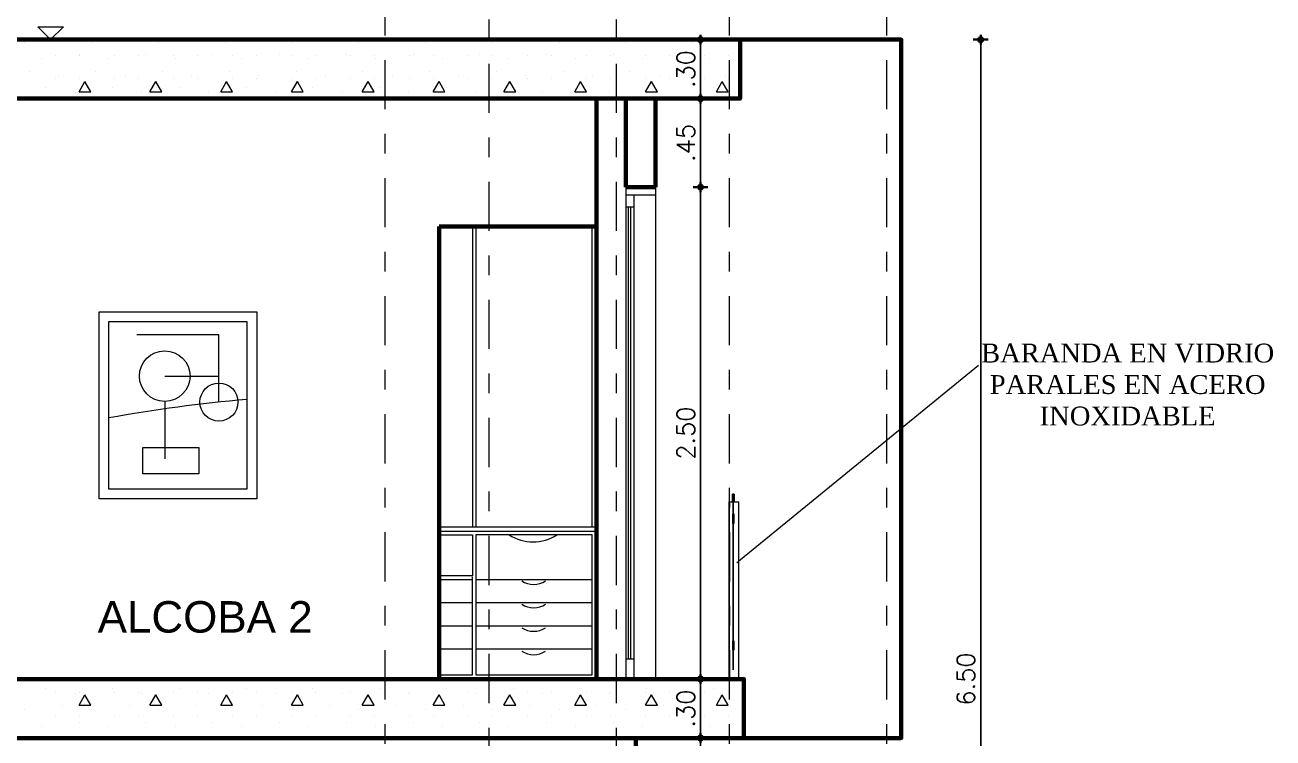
# Model space of a CAD drawing. Header units: metres. Extents: x -50 to 76, y -61 to 14.
# Drawn here: x 56.62 to 62.97, y -35.85 to -32.22 of the extents above; entities that cross this region are included whole.
import ezdxf

# ---------------------------------------------------------------- set-up
doc = ezdxf.new("R2010")
doc.units = ezdxf.units.M
doc.header["$MEASUREMENT"] = 0
doc.set_wipeout_variables(frame=1)
for name, pattern in [('CENTER', [2, 1.25, -0.25, 0.25, -0.25]), ('CENTERX2', [4, 2.5, -0.5, 0.5, -0.5]), ('DASHDOT2', [0.5, 0.25, -0.125, 0, -0.125]), ('Wipeout_Contour', [1, 0, -1])]:
    doc.linetypes.add(name, pattern=pattern)
for name, color, linetype, lineweight in [('1 ACHURADO PLACAS', 45, 'Continuous', 15), ('1 CALCAS', 255, 'Continuous', 60), ('1 MUEBLES', 46, 'Continuous', 18), ('1 NIVELES', 145, 'Continuous', 18), ('1 PUERTAS', 251, 'Continuous', 18), ('1 TEXTOS', 4, 'Continuous', 20), ('COTAS', 251, 'Continuous', 35), ('EJES', 251, 'CENTERX2', 0), ('Interior - Escaleras & Barandillas_Pluma_Nº__11', 171, 'Continuous', 18), ('Interior - Escaleras & Barandillas_Pluma_Nº__51', 171, 'Continuous', 25)]:
    doc.layers.add(name, color=color, linetype=linetype, lineweight=lineweight)
doc.layers.add('Interior - Escaleras & Barandillas', color=7, linetype='Continuous')
doc.layers.add('TEXT', color=4, linetype='Continuous')
for name, color, linetype, lineweight, true_color in [('Interior - Escaleras & Barandillas_Pluma_Nº__165', 7, 'Continuous', 13, 0x80d6ff), ('Interior - Escaleras & Barandillas_Pluma_Nº__91', 171, 'Continuous', 13, 0xaaaaff), ('Nuevo_1 PLACA 2DO PISO_Pluma_Nº__169', 7, 'Continuous', 13, 0x68b353)]:
    doc.layers.add(name, color=color, linetype=linetype, lineweight=lineweight, true_color=true_color)
doc.styles.add('ARIAL', font='CENTURY.TTF')
doc.styles.add('cotas', font='romans.shx')
doc.styles.add('Estilo_Generado_1', font='arial.ttf')
doc.dimstyles.new('COT-50', dxfattribs={"dimscale": 0.5, "dimtxt": 0.18, "dimasz": 0.05, "dimexe": 0.08, "dimexo": 0.1, "dimgap": 0.06, "dimtad": 1, "dimzin": 4, "dimdsep": 46, "dimtxsty": 'cotas', "dimblk1": 'COTA', "dimblk2": 'COTA', "dimsah": 1, "dimcen": 0.09, "dimse1": 1, "dimse2": 1, "dimclrd": 256, "dimclre": 253, "dimclrt": 14, "dimadec": 0, "dimazin": 0, "dimtfac": 1, "dimtix": 1, "dimtmove": 0, "dimatfit": 3, "dimldrblk": 'COTA', "dimfxl": 1, "dimtfill": 1, "dimtfillclr": 256, "dimtolj": 1, "dimtzin": 12, "dimarcsym": 0})

# ---------------------------------------------------------------- blocks, each defined once
blk = doc.blocks.new('Elem Sección_67')
at = {"layer": 'Interior - Escaleras & Barandillas_Pluma_Nº__51', "color": 171, "linetype": 'Continuous', "lineweight": 25}
for p, q in [((5.85, 4.19), (5.842, 4.19)), ((5.85, 3.295), (5.842, 3.295))]:
    blk.add_line(p, q, dxfattribs=at)
at = {"color": 254, "linetype": 'Wipeout_Contour', "lineweight": 0, "ltscale": 28.530298}
blk.add_wipeout([(5.839, 4.09), (5.839, 4.04), (5.842, 4.04), (5.842, 4.09)], dxfattribs=at).dxf.layer = 'Interior - Escaleras & Barandillas'
at = {"color": 254, "linetype": 'Wipeout_Contour', "lineweight": 0, "ltscale": 27.143152}
blk.add_wipeout([(5.839, 3.445), (5.839, 3.395), (5.842, 3.395), (5.842, 3.445)], dxfattribs=at).dxf.layer = 'Interior - Escaleras & Barandillas'
at = {"color": 254, "linetype": 'Wipeout_Contour', "lineweight": 0, "ltscale": 28.566342}
blk.add_wipeout([(5.85, 4.09), (5.85, 4.04), (5.853, 4.04), (5.853, 4.09)], dxfattribs=at).dxf.layer = 'Interior - Escaleras & Barandillas'
at = {"color": 254, "linetype": 'Wipeout_Contour', "lineweight": 0, "ltscale": 27.181036}
blk.add_wipeout([(5.85, 3.445), (5.85, 3.395), (5.853, 3.395), (5.853, 3.445)], dxfattribs=at).dxf.layer = 'Interior - Escaleras & Barandillas'
at = {"layer": 'Interior - Escaleras & Barandillas_Pluma_Nº__165', "linetype": 'Continuous', "lineweight": 0, "true_color": 0x20353f}
blk.add_hatch(color=159, dxfattribs=at).paths.add_polyline_path([(5.85, 4.19), (5.842, 4.19), (5.842, 3.295), (5.85, 3.295)])
at = {"layer": 'Interior - Escaleras & Barandillas_Pluma_Nº__51', "color": 171, "linetype": 'Continuous', "lineweight": 25}
for p, q in [((5.842, 4.19), (5.842, 3.295)), ((5.85, 4.19), (5.85, 3.295))]:
    blk.add_line(p, q, dxfattribs=at)
at = {"layer": 'Interior - Escaleras & Barandillas_Pluma_Nº__91', "color": 161, "linetype": 'Continuous', "lineweight": 13, "true_color": 0xaaaaff}
for p, q in [((5.839, 4.09), (5.842, 4.09)), ((5.839, 4.09), (5.839, 4.04)), ((5.842, 4.09), (5.85, 4.09)), ((5.85, 4.09), (5.853, 4.09)), ((5.853, 4.09), (5.853, 4.04)), ((5.839, 4.04), (5.842, 4.04)), ((5.842, 4.04), (5.85, 4.04)), ((5.85, 4.04), (5.853, 4.04)), ((5.839, 3.445), (5.842, 3.445)), ((5.839, 3.445), (5.839, 3.395)), ((5.842, 3.445), (5.85, 3.445)), ((5.85, 3.445), (5.853, 3.445)), ((5.853, 3.445), (5.853, 3.395)), ((5.839, 3.395), (5.842, 3.395)), ((5.842, 3.395), (5.85, 3.395)), ((5.85, 3.395), (5.853, 3.395))]:
    blk.add_line(p, q, dxfattribs=at)
blk = doc.blocks.new('Elem Sección_68')
at = {"color": 254, "linetype": 'Wipeout_Contour', "lineweight": 0, "ltscale": 27.659678}
blk.add_wipeout([(5.825, 3.25), (5.8254, 3.25), (5.8254, 4.15), (5.825, 4.15)], dxfattribs=at).dxf.layer = 'Interior - Escaleras & Barandillas'
at = {"color": 254, "linetype": 'Wipeout_Contour', "lineweight": 0, "ltscale": 27.662176}
blk.add_wipeout([(5.8254, 3.25), (5.8265, 3.25), (5.8265, 4.15), (5.8254, 4.15)], dxfattribs=at).dxf.layer = 'Interior - Escaleras & Barandillas'
at = {"color": 254, "linetype": 'Wipeout_Contour', "lineweight": 0, "ltscale": 27.667145}
blk.add_wipeout([(5.8265, 3.25), (5.8283, 3.25), (5.8283, 4.15), (5.8265, 4.15)], dxfattribs=at).dxf.layer = 'Interior - Escaleras & Barandillas'
at = {"color": 254, "linetype": 'Wipeout_Contour', "lineweight": 0, "ltscale": 27.674435}
blk.add_wipeout([(5.8283, 3.25), (5.8308, 3.25), (5.8308, 4.15), (5.8283, 4.15)], dxfattribs=at).dxf.layer = 'Interior - Escaleras & Barandillas'
at = {"color": 254, "linetype": 'Wipeout_Contour', "lineweight": 0, "ltscale": 27.683826}
blk.add_wipeout([(5.8308, 3.25), (5.8339, 3.25), (5.8339, 4.15), (5.8308, 4.15)], dxfattribs=at).dxf.layer = 'Interior - Escaleras & Barandillas'
at = {"color": 254, "linetype": 'Wipeout_Contour', "lineweight": 0, "ltscale": 27.695033}
blk.add_wipeout([(5.8339, 3.25), (5.8375, 3.25), (5.8375, 4.15), (5.8339, 4.15)], dxfattribs=at).dxf.layer = 'Interior - Escaleras & Barandillas'
at = {"color": 254, "linetype": 'Wipeout_Contour', "lineweight": 0, "ltscale": 82.371664}
blk.add_wipeout([(5.8414, 4.15), (5.8375, 4.15), (5.8375, 3.25), (5.8414, 3.25), (5.8414, 3.395), (5.839, 3.395), (5.839, 3.445), (5.8414, 3.445), (5.8414, 4.04), (5.839, 4.04), (5.839, 4.09), (5.8414, 4.09)], dxfattribs=at).dxf.layer = 'Interior - Escaleras & Barandillas'
at = {"color": 254, "linetype": 'Wipeout_Contour', "lineweight": 0, "ltscale": 28.659784}
blk.add_wipeout([(5.8414, 4.15), (5.8414, 4.09), (5.842, 4.09), (5.842, 4.15)], dxfattribs=at).dxf.layer = 'Interior - Escaleras & Barandillas'
at = {"color": 254, "linetype": 'Wipeout_Contour', "lineweight": 0, "ltscale": 27.802438}
blk.add_wipeout([(5.842, 4.04), (5.8414, 4.04), (5.8414, 3.445), (5.842, 3.445)], dxfattribs=at).dxf.layer = 'Interior - Escaleras & Barandillas'
at = {"color": 254, "linetype": 'Wipeout_Contour', "lineweight": 0, "ltscale": 40.807405}
blk.add_wipeout([(5.8414, 3.25), (5.8457, 3.25), (5.8457, 3.295), (5.842, 3.295), (5.842, 3.395), (5.8414, 3.395)], dxfattribs=at).dxf.layer = 'Interior - Escaleras & Barandillas'
at = {"color": 254, "linetype": 'Wipeout_Contour', "lineweight": 0, "ltscale": 26.876446}
blk.add_wipeout([(5.85, 3.295), (5.8457, 3.295), (5.8457, 3.25), (5.85, 3.25)], dxfattribs=at).dxf.layer = 'Interior - Escaleras & Barandillas'
at = {"color": 254, "linetype": 'Wipeout_Contour', "lineweight": 0, "ltscale": 84.799609}
blk.add_wipeout([(5.85, 3.25), (5.8543, 3.25), (5.8543, 4.15), (5.85, 4.15), (5.85, 4.09), (5.853, 4.09), (5.853, 4.04), (5.85, 4.04), (5.85, 3.445), (5.853, 3.445), (5.853, 3.395), (5.85, 3.395)], dxfattribs=at).dxf.layer = 'Interior - Escaleras & Barandillas'
at = {"color": 254, "linetype": 'Wipeout_Contour', "lineweight": 0, "ltscale": 27.765091}
blk.add_wipeout([(5.8543, 3.25), (5.8586, 3.25), (5.8586, 4.15), (5.8543, 4.15)], dxfattribs=at).dxf.layer = 'Interior - Escaleras & Barandillas'
at = {"layer": 'Interior - Escaleras & Barandillas_Pluma_Nº__11', "color": 171, "linetype": 'Continuous', "lineweight": 18}
for p, q in [((5.825, 4.15), (5.8254, 4.15)), ((5.825, 3.25), (5.825, 4.15)), ((5.8254, 4.15), (5.8265, 4.15))]:
    blk.add_line(p, q, dxfattribs=at)
at = {"color": 254, "linetype": 'Wipeout_Contour', "lineweight": 0, "ltscale": 27.77891}
blk.add_wipeout([(5.8586, 3.25), (5.8625, 3.25), (5.8625, 4.15), (5.8586, 4.15)], dxfattribs=at).dxf.layer = 'Interior - Escaleras & Barandillas'
at = {"layer": 'Interior - Escaleras & Barandillas_Pluma_Nº__11', "color": 171, "linetype": 'Continuous', "lineweight": 18}
blk.add_line((5.8265, 4.15), (5.8283, 4.15), dxfattribs=at)
at = {"color": 254, "linetype": 'Wipeout_Contour', "lineweight": 0, "ltscale": 27.791658}
blk.add_wipeout([(5.8625, 3.25), (5.8661, 3.25), (5.8661, 4.15), (5.8625, 4.15)], dxfattribs=at).dxf.layer = 'Interior - Escaleras & Barandillas'
at = {"layer": 'Interior - Escaleras & Barandillas_Pluma_Nº__11', "color": 171, "linetype": 'Continuous', "lineweight": 18}
for p, q in [((5.8283, 4.15), (5.8308, 4.15)), ((5.8308, 4.15), (5.8339, 4.15))]:
    blk.add_line(p, q, dxfattribs=at)
at = {"color": 254, "linetype": 'Wipeout_Contour', "lineweight": 0, "ltscale": 27.802946}
blk.add_wipeout([(5.8661, 3.25), (5.8692, 3.25), (5.8692, 4.15), (5.8661, 4.15)], dxfattribs=at).dxf.layer = 'Interior - Escaleras & Barandillas'
at = {"color": 254, "linetype": 'Wipeout_Contour', "lineweight": 0, "ltscale": 27.81243}
blk.add_wipeout([(5.8692, 3.25), (5.8717, 3.25), (5.8717, 4.15), (5.8692, 4.15)], dxfattribs=at).dxf.layer = 'Interior - Escaleras & Barandillas'
at = {"layer": 'Interior - Escaleras & Barandillas_Pluma_Nº__11', "color": 171, "linetype": 'Continuous', "lineweight": 18}
blk.add_line((5.8339, 4.15), (5.8375, 4.15), dxfattribs=at)
at = {"color": 254, "linetype": 'Wipeout_Contour', "lineweight": 0, "ltscale": 27.819821}
blk.add_wipeout([(5.8717, 3.25), (5.8735, 3.25), (5.8735, 4.15), (5.8717, 4.15)], dxfattribs=at).dxf.layer = 'Interior - Escaleras & Barandillas'
at = {"layer": 'Interior - Escaleras & Barandillas_Pluma_Nº__11', "color": 171, "linetype": 'Continuous', "lineweight": 18}
blk.add_line((5.8375, 4.15), (5.8414, 4.15), dxfattribs=at)
at = {"color": 254, "linetype": 'Wipeout_Contour', "lineweight": 0, "ltscale": 27.824895}
blk.add_wipeout([(5.8735, 3.25), (5.8746, 3.25), (5.8746, 4.15), (5.8735, 4.15)], dxfattribs=at).dxf.layer = 'Interior - Escaleras & Barandillas'
at = {"color": 254, "linetype": 'Wipeout_Contour', "lineweight": 0, "ltscale": 27.827496}
blk.add_wipeout([(5.8746, 3.25), (5.875, 3.25), (5.875, 4.15), (5.8746, 4.15)], dxfattribs=at).dxf.layer = 'Interior - Escaleras & Barandillas'
at = {"layer": 'Interior - Escaleras & Barandillas_Pluma_Nº__11', "color": 171, "linetype": 'Continuous', "lineweight": 18}
for p, q in [((5.8414, 4.15), (5.8457, 4.15)), ((5.8457, 4.15), (5.85, 4.15)), ((5.85, 4.15), (5.8543, 4.15)), ((5.8543, 4.15), (5.8586, 4.15)), ((5.8586, 4.15), (5.8625, 4.15)), ((5.8625, 4.15), (5.8661, 4.15)), ((5.8661, 4.15), (5.8692, 4.15)), ((5.8692, 4.15), (5.8717, 4.15)), ((5.8717, 4.15), (5.8735, 4.15)), ((5.8735, 4.15), (5.8746, 4.15)), ((5.8746, 4.15), (5.875, 4.15)), ((5.875, 3.25), (5.875, 4.15))]:
    blk.add_line(p, q, dxfattribs=at)
blk = doc.blocks.new('COTA')
for p, q in [((-1, 0), (1, 0)), ((0, 1.5), (0, -1.5))]:
    blk.add_line(p, q)
blk.add_circle((0, 0), 0.5)
blk = doc.blocks.new('*D929')
at = {"layer": 'COTAS', "lineweight": -2, "transparency": 16777216}
blk.add_line((60.0599, -32.3213), (60.0599, -32.5713), dxfattribs=at)
at = {"layer": 'Defpoints', "color": 0, "transparency": 16777216}
for p in [(60.2606, -32.2963), (60.2606, -32.5963)]:
    blk.add_point(p, dxfattribs=at)
at = {"layer": 'COTAS', "lineweight": -2, "transparency": 16777216, "xscale": 0.025, "yscale": 0.025, "zscale": 0.025}
for p, rotation in [((60.0599, -32.2963), 90), ((60.0599, -32.5963), 270)]:
    blk.add_blockref('COTA', p, dxfattribs=dict(at, rotation=rotation))
at = {"layer": 'COTAS', "color": 14, "transparency": 16777216, "insert": (59.9849, -32.4463), "char_height": 0.09, "attachment_point": 5, "rotation": 90, "style": 'cotas', "bg_fill": 3, "box_fill_scale": 1.25, "bg_fill_color": 256, "bg_fill_true_color": 13158600, "bg_fill_transparency": 0}
blk.add_mtext('\\A1;.30', dxfattribs=at)
at = {"layer": 'Defpoints', "color": 0, "transparency": 16777216}
blk.add_point((60.0599, -32.5963), dxfattribs=at)
blk = doc.blocks.new('*D930')
at = {"layer": 'COTAS', "lineweight": -2, "transparency": 16777216}
blk.add_line((60.0599, -32.6213), (60.0599, -33.0213), dxfattribs=at)
at = {"layer": 'Defpoints', "color": 0, "transparency": 16777216}
for p in [(59.8301, -32.5963), (59.8301, -33.0463), (60.0599, -33.0463)]:
    blk.add_point(p, dxfattribs=at)
at = {"layer": 'COTAS', "lineweight": -2, "transparency": 16777216, "xscale": 0.025, "yscale": 0.025, "zscale": 0.025}
for p, rotation in [((60.0599, -32.5963), 90), ((60.0599, -33.0463), 270)]:
    blk.add_blockref('COTA', p, dxfattribs=dict(at, rotation=rotation))
at = {"layer": 'COTAS', "color": 14, "transparency": 16777216, "insert": (59.9849, -32.8213), "char_height": 0.09, "attachment_point": 5, "rotation": 90, "style": 'cotas', "bg_fill": 3, "box_fill_scale": 1.25, "bg_fill_color": 256, "bg_fill_true_color": 13158600, "bg_fill_transparency": 0}
blk.add_mtext('\\A1;.45', dxfattribs=at)
blk = doc.blocks.new('*D931')
at = {"layer": 'COTAS', "lineweight": -2, "transparency": 16777216}
blk.add_line((60.0599, -33.0713), (60.0599, -35.5213), dxfattribs=at)
at = {"layer": 'Defpoints', "color": 0, "transparency": 16777216}
for p in [(59.8301, -33.0463), (59.8301, -35.5463), (60.0599, -35.5463)]:
    blk.add_point(p, dxfattribs=at)
at = {"layer": 'COTAS', "lineweight": -2, "transparency": 16777216, "xscale": 0.025, "yscale": 0.025, "zscale": 0.025}
for p, rotation in [((60.0599, -33.0463), 90), ((60.0599, -35.5463), 270)]:
    blk.add_blockref('COTA', p, dxfattribs=dict(at, rotation=rotation))
at = {"layer": 'COTAS', "color": 14, "transparency": 16777216, "insert": (59.9849, -34.2963), "char_height": 0.09, "attachment_point": 5, "rotation": 90, "style": 'cotas', "bg_fill": 3, "box_fill_scale": 1.25, "bg_fill_color": 256, "bg_fill_true_color": 13158600, "bg_fill_transparency": 0}
blk.add_mtext('\\A1;2.50', dxfattribs=at)
blk = doc.blocks.new('*D932')
at = {"layer": 'COTAS', "lineweight": -2, "transparency": 16777216}
blk.add_line((60.0599, -35.5713), (60.0599, -35.8213), dxfattribs=at)
at = {"layer": 'Defpoints', "color": 0, "transparency": 16777216}
for p in [(60.2801, -35.5463), (60.2801, -35.8463)]:
    blk.add_point(p, dxfattribs=at)
at = {"layer": 'COTAS', "lineweight": -2, "transparency": 16777216, "xscale": 0.025, "yscale": 0.025, "zscale": 0.025}
for p, rotation in [((60.0599, -35.5463), 90), ((60.0599, -35.8463), 270)]:
    blk.add_blockref('COTA', p, dxfattribs=dict(at, rotation=rotation))
at = {"layer": 'COTAS', "color": 14, "transparency": 16777216, "insert": (59.9849, -35.6963), "char_height": 0.09, "attachment_point": 5, "rotation": 90, "style": 'cotas', "bg_fill": 3, "box_fill_scale": 1.25, "bg_fill_color": 256, "bg_fill_true_color": 13158600, "bg_fill_transparency": 0}
blk.add_mtext('\\A1;.30', dxfattribs=at)
at = {"layer": 'Defpoints', "color": 0, "transparency": 16777216}
blk.add_point((60.0599, -35.8463), dxfattribs=at)
blk = doc.blocks.new('*D933')
at = {"layer": 'COTAS', "lineweight": -2, "transparency": 16777216}
blk.add_line((60.0599, -35.8713), (60.0599, -38.7713), dxfattribs=at)
at = {"layer": 'Defpoints', "color": 0, "transparency": 16777216}
for p in [(59.4301, -35.8463), (59.4301, -38.7963), (60.0599, -38.7963)]:
    blk.add_point(p, dxfattribs=at)
at = {"layer": 'COTAS', "lineweight": -2, "transparency": 16777216, "xscale": 0.025, "yscale": 0.025, "zscale": 0.025}
for p, rotation in [((60.0599, -35.8463), 90), ((60.0599, -38.7963), 270)]:
    blk.add_blockref('COTA', p, dxfattribs=dict(at, rotation=rotation))
at = {"layer": 'COTAS', "color": 14, "transparency": 16777216, "insert": (59.9849, -37.3213), "char_height": 0.09, "attachment_point": 5, "rotation": 90, "style": 'cotas', "bg_fill": 3, "box_fill_scale": 1.25, "bg_fill_color": 256, "bg_fill_true_color": 13158600, "bg_fill_transparency": 0}
blk.add_mtext('\\A1;2.95', dxfattribs=at)
blk = doc.blocks.new('*D935')
at = {"layer": 'COTAS', "lineweight": -2, "transparency": 16777216}
blk.add_line((61.484, -32.3213), (61.484, -38.7713), dxfattribs=at)
at = {"layer": 'Defpoints', "color": 0, "transparency": 16777216}
for p in [(61.0801, -32.2963), (61.484, -38.7963), (61.8908, -38.7963)]:
    blk.add_point(p, dxfattribs=at)
at = {"layer": 'COTAS', "lineweight": -2, "transparency": 16777216, "xscale": 0.025, "yscale": 0.025, "zscale": 0.025}
for p, rotation in [((61.484, -32.2963), 90), ((61.484, -38.7963), 270)]:
    blk.add_blockref('COTA', p, dxfattribs=dict(at, rotation=rotation))
at = {"layer": 'COTAS', "color": 14, "transparency": 16777216, "insert": (61.409, -35.5463), "char_height": 0.09, "attachment_point": 5, "rotation": 90, "style": 'cotas', "bg_fill": 3, "box_fill_scale": 1.25, "bg_fill_color": 256, "bg_fill_true_color": 13158600, "bg_fill_transparency": 0}
blk.add_mtext('\\A1;6.50', dxfattribs=at)

msp = doc.modelspace()

# ---------------------------------------------------------------- linework, layer by layer
at = {"layer": '1 ACHURADO PLACAS'}
for p, q in [((56.625, -32.3087), (56.625, -32.3087)), ((56.9645, -32.3087), (56.9645, -32.3087)), ((57.3039, -32.3087), (57.3039, -32.3087)), ((57.6433, -32.3087), (57.6433, -32.3087)), ((57.9827, -32.3087), (57.9827, -32.3087)), ((58.3221, -32.3087), (58.3221, -32.3087)), ((58.6615, -32.3087), (58.6615, -32.3087)), ((59.0009, -32.3087), (59.0009, -32.3087)), ((59.3403, -32.3087), (59.3403, -32.3087)), ((59.6797, -32.3087), (59.6797, -32.3087)), ((60.0192, -32.3087), (60.0192, -32.3087)), ((56.7099, -32.3936), (56.7099, -32.3936)), ((56.7801, -32.3763), (56.7801, -32.3763)), ((56.9001, -32.3763), (56.9001, -32.3763)), ((56.9008, -32.3724), (56.9008, -32.3724)), ((57.0493, -32.3936), (57.0493, -32.3936)), ((57.0801, -32.3763), (57.0801, -32.3763)), ((57.2001, -32.3763), (57.2001, -32.3763)), ((57.2402, -32.3724), (57.2402, -32.3724)), ((57.3801, -32.3763), (57.3801, -32.3763)), ((57.3887, -32.3936), (57.3887, -32.3936)), ((57.5001, -32.3763), (57.5001, -32.3763)), ((57.5796, -32.3724), (57.5796, -32.3724)), ((57.6801, -32.3763), (57.6801, -32.3763)), ((57.7281, -32.3936), (57.7281, -32.3936)), ((57.8001, -32.3763), (57.8001, -32.3763)), ((57.9191, -32.3724), (57.9191, -32.3724)), ((57.9801, -32.3763), (57.9801, -32.3763)), ((58.0675, -32.3936), (58.0675, -32.3936)), ((58.1001, -32.3763), (58.1001, -32.3763)), ((58.2585, -32.3724), (58.2585, -32.3724)), ((58.2801, -32.3763), (58.2801, -32.3763)), ((58.4001, -32.3763), (58.4001, -32.3763)), ((58.407, -32.3936), (58.407, -32.3936)), ((58.5801, -32.3763), (58.5801, -32.3763)), ((58.5979, -32.3724), (58.5979, -32.3724)), ((58.7001, -32.3763), (58.7001, -32.3763)), ((58.7464, -32.3936), (58.7464, -32.3936)), ((58.8801, -32.3763), (58.8801, -32.3763)), ((58.9373, -32.3724), (58.9373, -32.3724)), ((59.0001, -32.3763), (59.0001, -32.3763)), ((59.0858, -32.3936), (59.0858, -32.3936)), ((59.1801, -32.3763), (59.1801, -32.3763)), ((59.2767, -32.3724), (59.2767, -32.3724)), ((59.3001, -32.3763), (59.3001, -32.3763)), ((59.4252, -32.3936), (59.4252, -32.3936)), ((59.4801, -32.3763), (59.4801, -32.3763)), ((59.6001, -32.3763), (59.6001, -32.3763)), ((59.6161, -32.3724), (59.6161, -32.3724)), ((59.7646, -32.3936), (59.7646, -32.3936)), ((59.7801, -32.3763), (59.7801, -32.3763)), ((59.9001, -32.3763), (59.9001, -32.3763)), ((59.9555, -32.3724), (59.9555, -32.3724)), ((60.0801, -32.3763), (60.0801, -32.3763)), ((60.104, -32.3936), (60.104, -32.3936)), ((60.2001, -32.3763), (60.2001, -32.3763)), ((56.6463, -32.4572), (56.6463, -32.4572)), ((56.7948, -32.4784), (56.7948, -32.4784)), ((56.9857, -32.4572), (56.9857, -32.4572)), ((57.1342, -32.4784), (57.1342, -32.4784)), ((57.3251, -32.4572), (57.3251, -32.4572)), ((57.4736, -32.4784), (57.4736, -32.4784)), ((57.6645, -32.4572), (57.6645, -32.4572)), ((57.813, -32.4784), (57.813, -32.4784)), ((58.0039, -32.4572), (58.0039, -32.4572)), ((58.1524, -32.4784), (58.1524, -32.4784)), ((58.3433, -32.4572), (58.3433, -32.4572)), ((58.4918, -32.4784), (58.4918, -32.4784)), ((58.6827, -32.4572), (58.6827, -32.4572)), ((58.8312, -32.4784), (58.8312, -32.4784)), ((59.0221, -32.4572), (59.0221, -32.4572)), ((59.1706, -32.4784), (59.1706, -32.4784)), ((59.3616, -32.4572), (59.3616, -32.4572)), ((59.51, -32.4784), (59.51, -32.4784)), ((59.701, -32.4572), (59.701, -32.4572)), ((59.8495, -32.4784), (59.8495, -32.4784)), ((60.0404, -32.4572), (60.0404, -32.4572)), ((60.1889, -32.4784), (60.1889, -32.4784)), ((56.7311, -32.5421), (56.7311, -32.5421)), ((56.7801, -32.4963), (56.7801, -32.4963)), ((56.9001, -32.4963), (56.9001, -32.4963)), ((56.9001, -32.5609), (56.9301, -32.509)), ((56.9601, -32.5609), (56.9301, -32.509)), ((57.0705, -32.5421), (57.0705, -32.5421)), ((57.0801, -32.4963), (57.0801, -32.4963)), ((57.2001, -32.4963), (57.2001, -32.4963)), ((57.2601, -32.5609), (57.2901, -32.509)), ((57.3201, -32.5609), (57.2901, -32.509)), ((57.3801, -32.4963), (57.3801, -32.4963)), ((57.4099, -32.5421), (57.4099, -32.5421)), ((57.5001, -32.4963), (57.5001, -32.4963)), ((57.6201, -32.5609), (57.6501, -32.509)), ((57.6801, -32.5609), (57.6501, -32.509)), ((57.6801, -32.4963), (57.6801, -32.4963)), ((57.7493, -32.5421), (57.7493, -32.5421)), ((57.8001, -32.4963), (57.8001, -32.4963)), ((57.9801, -32.4963), (57.9801, -32.4963)), ((57.9801, -32.5609), (58.0101, -32.509)), ((58.0401, -32.5609), (58.0101, -32.509)), ((58.0888, -32.5421), (58.0888, -32.5421)), ((58.1001, -32.4963), (58.1001, -32.4963)), ((58.2801, -32.4963), (58.2801, -32.4963)), ((58.3401, -32.5609), (58.3701, -32.509)), ((58.4001, -32.5609), (58.3701, -32.509)), ((58.4001, -32.4963), (58.4001, -32.4963)), ((58.4282, -32.5421), (58.4282, -32.5421)), ((58.5801, -32.4963), (58.5801, -32.4963)), ((58.7001, -32.4963), (58.7001, -32.4963)), ((58.7001, -32.5609), (58.7301, -32.509)), ((58.7601, -32.5609), (58.7301, -32.509)), ((58.7676, -32.5421), (58.7676, -32.5421)), ((58.8801, -32.4963), (58.8801, -32.4963)), ((59.0001, -32.4963), (59.0001, -32.4963)), ((59.0601, -32.5609), (59.0901, -32.509)), ((59.1201, -32.5609), (59.0901, -32.509)), ((59.107, -32.5421), (59.107, -32.5421)), ((59.1801, -32.4963), (59.1801, -32.4963)), ((59.3001, -32.4963), (59.3001, -32.4963)), ((59.4201, -32.5609), (59.4501, -32.509)), ((59.4464, -32.5421), (59.4464, -32.5421)), ((59.4801, -32.5609), (59.4501, -32.509)), ((59.4801, -32.4963), (59.4801, -32.4963)), ((59.6001, -32.4963), (59.6001, -32.4963)), ((59.7801, -32.4963), (59.7801, -32.4963)), ((59.7801, -32.5609), (59.8101, -32.509)), ((59.7858, -32.5421), (59.7858, -32.5421)), ((59.8401, -32.5609), (59.8101, -32.509)), ((59.9001, -32.4963), (59.9001, -32.4963)), ((60.0801, -32.4963), (60.0801, -32.4963)), ((60.1252, -32.5421), (60.1252, -32.5421)), ((60.1401, -32.5609), (60.1701, -32.509)), ((60.2001, -32.5609), (60.1701, -32.509)), ((60.2001, -32.4963), (60.2001, -32.4963)), ((56.8796, -32.5633), (56.8796, -32.5633)), ((56.9001, -32.5609), (56.9601, -32.5609)), ((57.219, -32.5633), (57.219, -32.5633)), ((57.2601, -32.5609), (57.3201, -32.5609)), ((57.5584, -32.5633), (57.5584, -32.5633)), ((57.6201, -32.5609), (57.6801, -32.5609)), ((57.8978, -32.5633), (57.8978, -32.5633)), ((57.9801, -32.5609), (58.0401, -32.5609)), ((58.2373, -32.5633), (58.2373, -32.5633)), ((58.3401, -32.5609), (58.4001, -32.5609)), ((58.5767, -32.5633), (58.5767, -32.5633)), ((58.7001, -32.5609), (58.7601, -32.5609)), ((58.9161, -32.5633), (58.9161, -32.5633)), ((59.0601, -32.5609), (59.1201, -32.5609)), ((59.2555, -32.5633), (59.2555, -32.5633)), ((59.4201, -32.5609), (59.4801, -32.5609)), ((59.5949, -32.5633), (59.5949, -32.5633)), ((59.7801, -32.5609), (59.8401, -32.5609)), ((59.9343, -32.5633), (59.9343, -32.5633)), ((60.1401, -32.5609), (60.2001, -32.5609))]:
    msp.add_line(p, q, dxfattribs=at)
at = {"layer": '1 CALCAS'}
for p, q in [((59.5301, -32.5963), (59.5301, -35.5463)), ((59.6801, -32.5963), (59.6801, -33.0463)), ((59.8301, -33.0463), (59.8301, -32.5963)), ((59.6801, -33.0463), (59.8301, -33.0463)), ((59.5301, -33.2463), (58.7301, -33.2463)), ((58.7301, -33.2463), (58.7301, -35.5463)), ((59.7301, -35.8433), (59.7301, -38.7933))]:
    msp.add_line(p, q, dxfattribs=at)
msp.add_lwpolyline([(55.7801, -32.2963), (60.2606, -32.2963), (60.2606, -32.5963), (55.7801, -32.5963)], close=True, dxfattribs=at)
at = {"layer": '1 MUEBLES'}
for p, q in [((58.901, -33.2463), (58.901, -34.7742)), ((58.9175, -33.2463), (58.9175, -34.7742)), ((59.508, -34.7742), (59.508, -33.2463)), ((57.611, -33.7977), (57.1944, -33.7977)), ((57.611, -34.1387), (57.611, -33.7977)), ((57.3357, -34.0067), (57.611, -34.0067)), ((57.3357, -34.1351), (57.3357, -34.4275)), ((59.5301, -34.7742), (58.7301, -34.7742)), ((58.7301, -34.7942), (59.5301, -34.7942)), ((58.7301, -34.8129), (58.901, -34.8129)), ((58.901, -34.8129), (58.901, -35.0227)), ((58.9175, -34.8129), (58.9175, -35.5252)), ((59.508, -34.8129), (58.9175, -34.8129)), ((59.508, -35.5252), (59.508, -34.8129)), ((59.5301, -34.7942), (59.5301, -34.7742)), ((59.5301, -34.7963), (59.5301, -35.5463)), ((58.901, -35.0227), (58.7301, -35.0227)), ((58.8992, -35.0429), (58.7301, -35.0429)), ((58.9001, -35.5252), (58.9001, -35.0263)), ((59.508, -35.0429), (58.9175, -35.0429)), ((58.9001, -35.1599), (58.7301, -35.1599)), ((59.508, -35.1599), (58.9175, -35.1599)), ((58.9001, -35.2769), (58.7301, -35.2769)), ((59.508, -35.2769), (58.9175, -35.2769)), ((58.9001, -35.3939), (58.7301, -35.3939)), ((59.508, -35.3939), (58.9175, -35.3939)), ((58.7301, -35.5252), (58.9001, -35.5252)), ((58.9175, -35.5252), (59.508, -35.5252))]:
    msp.add_line(p, q, dxfattribs=at)
for points in [[(57.0017, -33.6795), (57.8034, -33.6795), (57.8034, -34.6311), (57.0017, -34.6311)], [(57.0517, -33.7295), (57.7534, -33.7295), (57.7534, -34.5811), (57.0517, -34.5811)], [(57.224, -34.3693), (57.5089, -34.3693), (57.5089, -34.5032), (57.224, -34.5032)]]:
    msp.add_lwpolyline(points, close=True, dxfattribs=at)
for centre, radius in [((57.3357, -34.0067), 0.1285), ((57.611, -34.1387), 0.0967)]:
    msp.add_circle(centre, radius, dxfattribs=at)
for centre, radius, start, end in [((58.3926, -41.5457), 7.4481, 94.92345, 100.37176), ((59.2083, -34.6281), 0.2211, 236.69176, 303.30824), ((59.2111, -34.9551), 0.1105, 236.69176, 303.30824), ((59.2111, -35.0741), 0.1105, 236.69176, 303.30824), ((59.2111, -35.1931), 0.1105, 236.69176, 303.30824), ((59.2111, -35.3121), 0.1105, 236.69176, 303.30824)]:
    msp.add_arc(centre, radius, start, end, dxfattribs=at)
at = {"layer": '1 NIVELES', "color": 2, "linetype": 'CENTER'}
for p, q in [((56.7553, -32.2963), (56.6899, -32.2313)), ((56.6899, -32.2313), (56.8206, -32.2313)), ((56.7553, -32.2963), (56.8206, -32.2313))]:
    msp.add_line(p, q, dxfattribs=at)
at = {"layer": '1 PUERTAS'}
for p, q in [((59.6801, -33.0463), (59.6801, -35.5463)), ((59.8301, -33.0463), (59.8301, -35.5463)), ((59.8301, -33.0863), (59.6801, -33.0863)), ((59.7201, -33.0863), (59.7201, -35.5463)), ((59.6801, -33.1463), (59.7201, -33.1463)), ((59.6941, -35.4433), (59.6941, -33.1463)), ((59.7061, -35.4433), (59.7061, -33.1463)), ((59.6801, -35.4433), (59.7201, -35.4433))]:
    msp.add_line(p, q, dxfattribs=at)
at = {"layer": 'EJES', "linetype": 'DASHDOT2'}
for p, q in [((58.4551, -30.0001), (58.4551, -40.1498)), ((61.0051, -30.0001), (61.0051, -40.1498)), ((58.9826, -30.0187), (58.9826, -40.1498)), ((59.6301, -30.0187), (59.6301, -40.1498))]:
    msp.add_line(p, q, dxfattribs=at)
at = {"layer": 'Nuevo_1 PLACA 2DO PISO_Pluma_Nº__169', "color": 85, "linetype": 'Continuous', "lineweight": 13, "true_color": 0x68b353}
for p, q in [((56.7311, -35.5968), (56.7311, -35.5968)), ((57.0705, -35.5968), (57.0705, -35.5968)), ((57.4099, -35.5968), (57.4099, -35.5968)), ((57.7493, -35.5968), (57.7493, -35.5968)), ((58.0888, -35.5968), (58.0888, -35.5968)), ((58.4282, -35.5968), (58.4282, -35.5968)), ((58.7676, -35.5968), (58.7676, -35.5968)), ((59.107, -35.5968), (59.107, -35.5968)), ((59.4464, -35.5968), (59.4464, -35.5968)), ((59.7858, -35.5968), (59.7858, -35.5968)), ((60.1252, -35.5968), (60.1252, -35.5968)), ((56.7801, -35.6163), (56.7801, -35.6163)), ((56.8796, -35.618), (56.8796, -35.618)), ((56.9001, -35.6163), (56.9001, -35.6163)), ((56.9001, -35.6786), (56.9301, -35.6267)), ((56.9601, -35.6786), (56.9301, -35.6267)), ((57.0801, -35.6163), (57.0801, -35.6163)), ((57.2001, -35.6163), (57.2001, -35.6163)), ((57.219, -35.618), (57.219, -35.618)), ((57.2601, -35.6786), (57.2901, -35.6267)), ((57.3201, -35.6786), (57.2901, -35.6267)), ((57.3801, -35.6163), (57.3801, -35.6163)), ((57.5001, -35.6163), (57.5001, -35.6163)), ((57.5584, -35.618), (57.5584, -35.618)), ((57.6201, -35.6786), (57.6501, -35.6267)), ((57.6801, -35.6786), (57.6501, -35.6267)), ((57.6801, -35.6163), (57.6801, -35.6163)), ((57.8001, -35.6163), (57.8001, -35.6163)), ((57.8978, -35.618), (57.8978, -35.618)), ((57.9801, -35.6163), (57.9801, -35.6163)), ((57.9801, -35.6786), (58.0101, -35.6267)), ((58.0401, -35.6786), (58.0101, -35.6267)), ((58.1001, -35.6163), (58.1001, -35.6163)), ((58.2373, -35.618), (58.2373, -35.618)), ((58.2801, -35.6163), (58.2801, -35.6163)), ((58.3401, -35.6786), (58.3701, -35.6267)), ((58.4001, -35.6786), (58.3701, -35.6267)), ((58.4001, -35.6163), (58.4001, -35.6163)), ((58.5767, -35.618), (58.5767, -35.618)), ((58.5801, -35.6163), (58.5801, -35.6163)), ((58.7001, -35.6163), (58.7001, -35.6163)), ((58.7001, -35.6786), (58.7301, -35.6267)), ((58.7601, -35.6786), (58.7301, -35.6267)), ((58.8801, -35.6163), (58.8801, -35.6163)), ((58.9161, -35.618), (58.9161, -35.618)), ((59.0001, -35.6163), (59.0001, -35.6163)), ((59.0601, -35.6786), (59.0901, -35.6267)), ((59.1201, -35.6786), (59.0901, -35.6267)), ((59.1801, -35.6163), (59.1801, -35.6163)), ((59.2555, -35.618), (59.2555, -35.618)), ((59.3001, -35.6163), (59.3001, -35.6163)), ((59.4201, -35.6786), (59.4501, -35.6267)), ((59.4801, -35.6786), (59.4501, -35.6267)), ((59.4801, -35.6163), (59.4801, -35.6163)), ((59.5949, -35.618), (59.5949, -35.618)), ((59.6001, -35.6163), (59.6001, -35.6163)), ((59.7801, -35.6163), (59.7801, -35.6163)), ((59.7801, -35.6786), (59.8101, -35.6267)), ((59.8401, -35.6786), (59.8101, -35.6267)), ((59.9001, -35.6163), (59.9001, -35.6163)), ((59.9343, -35.618), (59.9343, -35.618)), ((60.0801, -35.6163), (60.0801, -35.6163)), ((60.1401, -35.6786), (60.1701, -35.6267)), ((60.2001, -35.6786), (60.1701, -35.6267)), ((60.2001, -35.6163), (60.2001, -35.6163)), ((60.2737, -35.618), (60.2737, -35.618)), ((56.625, -35.7028), (56.625, -35.7028)), ((56.816, -35.6816), (56.816, -35.6816)), ((56.9001, -35.6786), (56.9601, -35.6786)), ((56.9645, -35.7028), (56.9645, -35.7028)), ((57.1554, -35.6816), (57.1554, -35.6816)), ((57.2601, -35.6786), (57.3201, -35.6786)), ((57.3039, -35.7028), (57.3039, -35.7028)), ((57.4948, -35.6816), (57.4948, -35.6816)), ((57.6201, -35.6786), (57.6801, -35.6786)), ((57.6433, -35.7028), (57.6433, -35.7028)), ((57.8342, -35.6816), (57.8342, -35.6816)), ((57.9801, -35.6786), (58.0401, -35.6786)), ((57.9827, -35.7028), (57.9827, -35.7028)), ((58.1736, -35.6816), (58.1736, -35.6816)), ((58.3221, -35.7028), (58.3221, -35.7028)), ((58.3401, -35.6786), (58.4001, -35.6786)), ((58.513, -35.6816), (58.513, -35.6816)), ((58.6615, -35.7028), (58.6615, -35.7028)), ((58.7001, -35.6786), (58.7601, -35.6786)), ((58.8524, -35.6816), (58.8524, -35.6816)), ((59.0009, -35.7028), (59.0009, -35.7028)), ((59.0601, -35.6786), (59.1201, -35.6786)), ((59.1918, -35.6816), (59.1918, -35.6816)), ((59.3403, -35.7028), (59.3403, -35.7028)), ((59.4201, -35.6786), (59.4801, -35.6786)), ((59.5313, -35.6816), (59.5313, -35.6816)), ((59.6797, -35.7028), (59.6797, -35.7028)), ((59.7801, -35.6786), (59.8401, -35.6786)), ((59.8707, -35.6816), (59.8707, -35.6816)), ((60.0192, -35.7028), (60.0192, -35.7028)), ((60.1401, -35.6786), (60.2001, -35.6786)), ((60.2101, -35.6816), (60.2101, -35.6816)), ((56.7801, -35.7363), (56.7801, -35.7363)), ((56.9001, -35.7363), (56.9001, -35.7363)), ((56.9008, -35.7665), (56.9008, -35.7665)), ((57.0801, -35.7363), (57.0801, -35.7363)), ((57.2001, -35.7363), (57.2001, -35.7363)), ((57.2402, -35.7665), (57.2402, -35.7665)), ((57.3801, -35.7363), (57.3801, -35.7363)), ((57.5001, -35.7363), (57.5001, -35.7363)), ((57.5796, -35.7665), (57.5796, -35.7665)), ((57.6801, -35.7363), (57.6801, -35.7363)), ((57.8001, -35.7363), (57.8001, -35.7363)), ((57.9191, -35.7665), (57.9191, -35.7665)), ((57.9801, -35.7363), (57.9801, -35.7363)), ((58.1001, -35.7363), (58.1001, -35.7363)), ((58.2585, -35.7665), (58.2585, -35.7665)), ((58.2801, -35.7363), (58.2801, -35.7363)), ((58.4001, -35.7363), (58.4001, -35.7363)), ((58.5801, -35.7363), (58.5801, -35.7363)), ((58.5979, -35.7665), (58.5979, -35.7665)), ((58.7001, -35.7363), (58.7001, -35.7363)), ((58.8801, -35.7363), (58.8801, -35.7363)), ((58.9373, -35.7665), (58.9373, -35.7665)), ((59.0001, -35.7363), (59.0001, -35.7363)), ((59.1801, -35.7363), (59.1801, -35.7363)), ((59.2767, -35.7665), (59.2767, -35.7665)), ((59.3001, -35.7363), (59.3001, -35.7363)), ((59.4801, -35.7363), (59.4801, -35.7363)), ((59.6001, -35.7363), (59.6001, -35.7363)), ((59.6161, -35.7665), (59.6161, -35.7665)), ((59.7801, -35.7363), (59.7801, -35.7363)), ((59.9001, -35.7363), (59.9001, -35.7363)), ((59.9555, -35.7665), (59.9555, -35.7665)), ((60.0801, -35.7363), (60.0801, -35.7363)), ((60.2001, -35.7363), (60.2001, -35.7363)), ((56.7099, -35.7877), (56.7099, -35.7877)), ((57.0493, -35.7877), (57.0493, -35.7877)), ((57.3887, -35.7877), (57.3887, -35.7877)), ((57.7281, -35.7877), (57.7281, -35.7877)), ((58.0675, -35.7877), (58.0675, -35.7877)), ((58.407, -35.7877), (58.407, -35.7877)), ((58.7464, -35.7877), (58.7464, -35.7877)), ((59.0858, -35.7877), (59.0858, -35.7877)), ((59.4252, -35.7877), (59.4252, -35.7877)), ((59.7646, -35.7877), (59.7646, -35.7877)), ((60.104, -35.7877), (60.104, -35.7877))]:
    msp.add_line(p, q, dxfattribs=at)

# ---------------------------------------------------------------- block references
at = {"layer": '1 CALCAS', "lineweight": 0}
msp.add_blockref('Elem Sección_67', (54.3801, -38.7963), dxfattribs=at)

# ---------------------------------------------------------------- texts
at = {"layer": '1 TEXTOS', "insert": (56.9945, -35.1505), "char_height": 0.16, "attachment_point": 1, "style": 'Estilo_Generado_1'}
msp.add_mtext('\\A1;ALCOBA 2', dxfattribs=at)

# ---------------------------------------------------------------- next in the draw order: block references
at = {"layer": '1 CALCAS', "lineweight": 0}
msp.add_blockref('Elem Sección_68', (54.3801, -38.7963), dxfattribs=at)

# ---------------------------------------------------------------- next in the draw order: linework, layer by layer
at = {"layer": '1 CALCAS'}
msp.add_lwpolyline([(60.2606, -32.2963), (61.0801, -32.2963), (61.0801, -35.8463), (60.2801, -35.8463)], dxfattribs=at)
msp.add_lwpolyline([(60.2801, -35.8463), (50.2801, -35.8463), (50.2801, -35.5463), (60.2801, -35.5463)], close=True, dxfattribs=at)
at = {"layer": 'EJES', "linetype": 'DASHDOT2'}
msp.add_line((60.2051, -30.0001), (60.2051, -40.1498), dxfattribs=at)

# ---------------------------------------------------------------- next in the draw order: dimensions: what is measured, and where the dimension line sits
at = {"layer": 'COTAS'}
for base, p1, p2, picture, middle in [((60.0599, -32.5963), (60.2606, -32.2963), (60.2606, -32.5963), '*D929', (59.9849, -32.4463)), ((61.484, -38.7963), (61.0801, -32.2963), (61.8908, -38.7963), '*D935', (61.409, -35.5463))]:
    dim = msp.add_linear_dim(base=base, p1=p1, p2=p2, angle=90, dimstyle='COT-50', dxfattribs=at)
    dim.commit()
    dim.dimension.update_dxf_attribs({"geometry": picture, "text_midpoint": middle})

# ---------------------------------------------------------------- next in the draw order: linework, layer by layer
at = {"layer": '1 NIVELES'}
msp.add_line((61.4733, -33.9522), (60.244, -34.9553), dxfattribs=at)

# ---------------------------------------------------------------- next in the draw order: texts
at = {"layer": 'TEXT', "insert": (62.2311, -33.8414), "char_height": 0.096, "width": 2.052076, "attachment_point": 2, "style": 'ARIAL'}
msp.add_mtext('BARANDA EN VIDRIO PARALES EN ACERO INOXIDABLE', dxfattribs=at)

# ---------------------------------------------------------------- next in the draw order: dimensions: what is measured, and where the dimension line sits
at = {"layer": 'COTAS'}
dim = msp.add_linear_dim(base=(60.0599, -33.0463), p1=(59.8301, -32.5963), p2=(59.8301, -33.0463), angle=90, dimstyle='COT-50', dxfattribs=at)
dim.commit()
dim.dimension.update_dxf_attribs({"geometry": '*D930', "text_midpoint": (59.9849, -32.8213)})

# ---------------------------------------------------------------- next in the draw order: dimensions: what is measured, and where the dimension line sits
dim = msp.add_linear_dim(base=(60.0599, -35.5463), p1=(59.8301, -33.0463), p2=(59.8301, -35.5463), angle=90, dimstyle='COT-50', dxfattribs=at)
dim.commit()
dim.dimension.update_dxf_attribs({"geometry": '*D931', "text_midpoint": (59.9849, -34.2963)})

# ---------------------------------------------------------------- next in the draw order: dimensions: what is measured, and where the dimension line sits
dim = msp.add_linear_dim(base=(60.0599, -35.8463), p1=(60.2801, -35.5463), p2=(60.2801, -35.8463), angle=90, dimstyle='COT-50', dxfattribs=at)
dim.commit()
dim.dimension.update_dxf_attribs({"geometry": '*D932', "text_midpoint": (59.9849, -35.6963)})

# ---------------------------------------------------------------- next in the draw order: dimensions: what is measured, and where the dimension line sits
dim = msp.add_linear_dim(base=(60.0599, -38.7963), p1=(59.4301, -35.8463), p2=(59.4301, -38.7963), angle=90, dimstyle='COT-50', dxfattribs=at)
dim.commit()
dim.dimension.update_dxf_attribs({"geometry": '*D933', "text_midpoint": (59.9849, -37.3213)})

doc.saveas('drawing.dxf')
